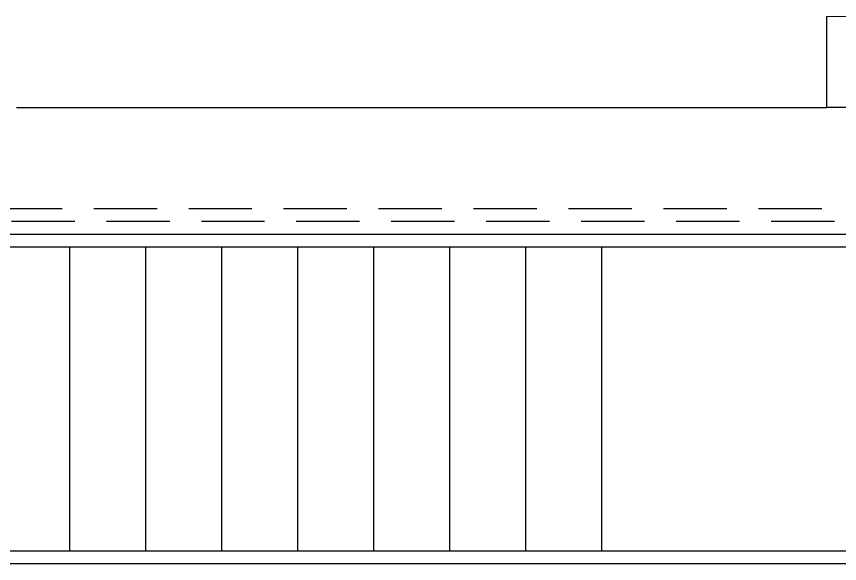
# Model space of a CAD drawing. Header units: metres. Extents: x -22 to 564, y 0 to 143.
# Drawn here: x 217.634 to 220.884, y 31.365 to 33.525 of the extents above; entities that cross this region are included whole.
import ezdxf

# ---------------------------------------------------------------- set-up
doc = ezdxf.new("R2010")
doc.units = ezdxf.units.M
doc.linetypes.add('XREF 2N NEURO-ONCOLOGIA$0$DASHED2', pattern=[0.375, 0.25, -0.125])
for name, color, linetype in [('XREF 2N NEURO-ONCOLOGIA$0$ELEVADOR Y ESC', 251, 'Continuous'), ('XREF 2N NEURO-ONCOLOGIA$0$LAMINA MULTIPERFORADA', 9, 'Continuous'), ('XREF 2N NEURO-ONCOLOGIA$0$MUROS BAJOS', 2, 'Continuous'), ('XREF 2N NEURO-ONCOLOGIA$0$NOVIDESA', 11, 'Continuous')]:
    doc.layers.add(name, color=color, linetype=linetype)
doc.layers.add('XREF 2N NEURO-ONCOLOGIA$0$MUROS DE TABLAROCA', color=150, linetype='Continuous', lineweight=13)

# ---------------------------------------------------------------- blocks, each defined once
blk = doc.blocks.new('XREF 2N NEURO-ONCOLOGIA')
at = {"layer": 'XREF 2N NEURO-ONCOLOGIA$0$ELEVADOR Y ESC'}
for p, q in [((-2.0861, 30.9977, 0), (-2.0861, 19.8477, 0)), ((-2.0361, 30.9977, 0), (-2.0361, 19.8977, 0)), ((-0.8361, 30.9977, 0), (-0.8361, 21.6976, 0)), ((-0.7861, 30.9977, 0), (-0.7861, 21.7477, 0)), ((-0.8361, 29.1977, 0), (-2.0361, 29.1977, 0)), ((-0.8361, 28.8977, 0), (-2.0361, 28.8977, 0)), ((-0.8361, 28.5977, 0), (-2.0361, 28.5977, 0)), ((-0.8361, 28.2977, 0), (-2.0361, 28.2977, 0)), ((-0.8361, 27.9977, 0), (-2.0361, 27.9977, 0)), ((-0.8361, 27.6977, 0), (-2.0361, 27.6977, 0)), ((-0.8361, 27.3977, 0), (-2.0361, 27.3977, 0)), ((-0.8361, 27.0977, 0), (-2.0361, 27.0977, 0))]:
    blk.add_line(p, q, dxfattribs=at)
at = {"layer": 'XREF 2N NEURO-ONCOLOGIA$0$LAMINA MULTIPERFORADA', "linetype": 'XREF 2N NEURO-ONCOLOGIA$0$DASHED2', "elevation": 0}
for points in [[(-0.7361, 52.1676), (17.0364, 52.1676), (17.0364, 26.8579), (22.3339, 26.8579), (22.3314, -3.0724), (-0.7361, -3.0724)], [(-0.6861, 52.1176), (16.9864, 52.1176), (16.9864, 26.8079), (22.2839, 26.8079), (22.2814, -3.0224), (-0.6861, -3.0224)]]:
    blk.add_lwpolyline(points, close=True, dxfattribs=at)
at = {"layer": 'XREF 2N NEURO-ONCOLOGIA$0$MUROS BAJOS'}
blk.add_line((-0.2861, 29.4076, 0), (-0.2861, 26.2076, 0), dxfattribs=at)
at = {"layer": 'XREF 2N NEURO-ONCOLOGIA$0$MUROS DE TABLAROCA'}
blk.add_line((0.0739, 24.2576), (0.0739, 26.2076), dxfattribs=at)
at = {"layer": 'XREF 2N NEURO-ONCOLOGIA$0$NOVIDESA'}
for p, q in [((-0.2861, 26.2076, 0), (0.0739, 26.2076, 0)), ((-0.2861, 21.6976, 0), (-0.2861, 26.2076, 0))]:
    blk.add_line(p, q, dxfattribs=at)

msp = doc.modelspace()

# ---------------------------------------------------------------- block references
at = {"rotation": 90}
msp.add_blockref('XREF 2N NEURO-ONCOLOGIA', (247.0412, 33.4511), dxfattribs=at)

doc.saveas('drawing.dxf')
